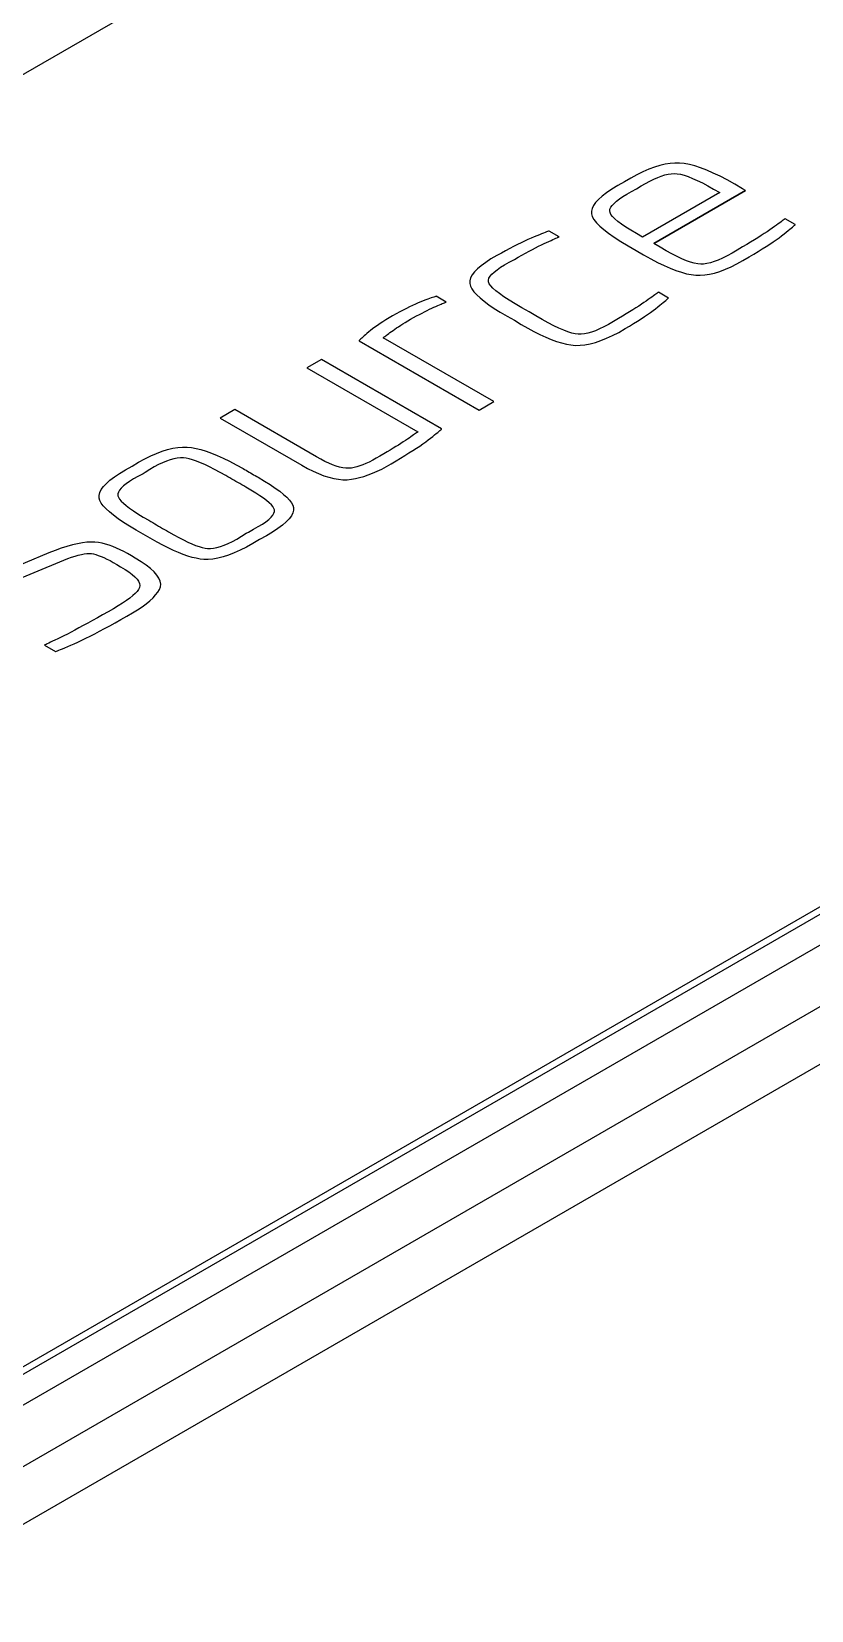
# Model space of a CAD drawing. Header units: inches. Extents: x 1.2 to 43.4, y 1.7 to 28.6.
# Drawn here: x 9.124 to 10.307, y 9.034 to 11.428 of the extents above; entities that cross this region are included whole.
import ezdxf

# ---------------------------------------------------------------- set-up
doc = ezdxf.new("R2010")
doc.units = ezdxf.units.IN
doc.header["$MEASUREMENT"] = 0
doc.layers.add('ARTWORK', color=2, linetype='Continuous')

msp = doc.modelspace()

# ---------------------------------------------------------------- linework, layer by layer
for p, q in [((19.1446, 15.1836), (8.8244, 9.2259)), ((8.8048, 9.2264), (19.1198, 15.1812)), ((8.86, 9.2003), (19.1801, 15.158)), ((19.2157, 15.0848), (8.8956, 9.1271)), ((19.2051, 14.9913), (8.885, 9.0336)), ((8.9917, 11.2945), (9.3321, 11.491))]:
    msp.add_line(p, q)
at = {"layer": 'ARTWORK'}
for p, q in [((10.0424, 11.2112), (10.033, 11.2061)), ((10.0515, 11.2157), (10.0424, 11.2112)), ((10.0603, 11.2196), (10.0515, 11.2157)), ((10.0688, 11.2228), (10.0603, 11.2196)), ((10.077, 11.2253), (10.0688, 11.2228)), ((10.0738, 11.2072), (10.0793, 11.2093)), ((10.0849, 11.2272), (10.077, 11.2253)), ((10.0793, 11.2093), (10.0846, 11.2109)), ((10.0846, 11.2109), (10.0896, 11.2121)), ((10.0926, 11.2284), (10.0849, 11.2272)), ((10.0896, 11.2121), (10.0943, 11.2128)), ((10.0999, 11.229), (10.0926, 11.2284)), ((10.0943, 11.2128), (10.0988, 11.213)), ((10.0988, 11.213), (10.1033, 11.2127)), ((10.1069, 11.2289), (10.0999, 11.229)), ((10.1033, 11.2127), (10.1084, 11.2119)), ((10.1141, 11.2282), (10.1069, 11.2289)), ((10.1084, 11.2119), (10.114, 11.2104)), ((10.114, 11.2104), (10.1201, 11.2084)), ((10.1218, 11.2267), (10.1141, 11.2282)), ((10.1201, 11.2084), (10.1267, 11.2058)), ((10.13, 11.2246), (10.1218, 11.2267)), ((10.1388, 11.2217), (10.13, 11.2246)), ((10.1481, 11.2182), (10.1388, 11.2217)), ((10.1579, 11.2139), (10.1481, 11.2182)), ((10.1683, 11.2089), (10.1579, 11.2139)), ((10.1792, 11.2033), (10.1683, 11.2089)), ((10.0042, 11.1892), (9.9964, 11.1839)), ((10.0132, 11.1947), (10.0042, 11.1892)), ((10.0233, 11.2003), (10.0132, 11.1947)), ((10.033, 11.2061), (10.0233, 11.2003)), ((10.027, 11.1818), (10.0339, 11.1857)), ((10.0339, 11.1857), (10.0415, 11.1898)), ((10.0415, 11.1898), (10.0485, 11.1942)), ((10.0485, 11.1942), (10.0553, 11.1981)), ((10.1679, 11.1841), (10.051, 11.1167)), ((10.0553, 11.1981), (10.0617, 11.2016)), ((10.0617, 11.2016), (10.0679, 11.2046)), ((10.2069, 11.1874), (10.0677, 11.107)), ((10.0677, 11.107), (10.2069, 11.1874)), ((10.0679, 11.2046), (10.0738, 11.2072)), ((10.1267, 11.2058), (10.1339, 11.2026)), ((10.1339, 11.2026), (10.1416, 11.1989)), ((10.1416, 11.1989), (10.1498, 11.1945)), ((10.1498, 11.1945), (10.1586, 11.1896)), ((10.1586, 11.1896), (10.1679, 11.1841)), ((10.1906, 11.1969), (10.1792, 11.2033)), ((10.2026, 11.1898), (10.1906, 11.1969)), ((10.2069, 11.1874), (10.2026, 11.1898)), ((9.9742, 11.1601), (9.9732, 11.1558)), ((9.9764, 11.1645), (9.9742, 11.1601)), ((9.9796, 11.1691), (9.9764, 11.1645)), ((9.9841, 11.1739), (9.9796, 11.1691)), ((9.9896, 11.1788), (9.9841, 11.1739)), ((9.9964, 11.1839), (9.9896, 11.1788)), ((10.0014, 11.1591), (10.0027, 11.1619)), ((10.0027, 11.1619), (10.0047, 11.1648)), ((10.0047, 11.1648), (10.0076, 11.1678)), ((10.0076, 11.1678), (10.0112, 11.1711)), ((10.0112, 11.1711), (10.0157, 11.1745)), ((10.0157, 11.1745), (10.0209, 11.1781)), ((10.0209, 11.1781), (10.027, 11.1818)), ((9.9732, 11.1558), (9.9733, 11.1518)), ((9.9733, 11.1518), (9.9746, 11.1477)), ((9.9746, 11.1477), (9.9771, 11.1432)), ((9.9771, 11.1432), (9.9809, 11.1385)), ((9.9809, 11.1385), (9.9858, 11.1334)), ((10.001, 11.1566), (10.0014, 11.1591)), ((10.0015, 11.1539), (10.001, 11.1566)), ((10.0029, 11.151), (10.0015, 11.1539)), ((10.0054, 11.1478), (10.0029, 11.151)), ((10.0089, 11.1442), (10.0054, 11.1478)), ((10.0134, 11.1404), (10.0089, 11.1442)), ((10.0189, 11.1363), (10.0134, 11.1404)), ((10.0254, 11.1318), (10.0189, 11.1363)), ((10.2566, 11.1367), (10.2538, 11.1347)), ((10.259, 11.1385), (10.2566, 11.1367)), ((10.2611, 11.14), (10.259, 11.1385)), ((10.2628, 11.1413), (10.2611, 11.14)), ((10.2643, 11.1424), (10.2628, 11.1413)), ((10.2654, 11.1433), (10.2643, 11.1424)), ((10.2662, 11.1439), (10.2654, 11.1433)), ((10.2667, 11.1444), (10.2662, 11.1439)), ((10.2669, 11.1445), (10.2667, 11.1444)), ((10.2823, 11.1357), (10.2669, 11.1445)), ((9.8769, 11.1129), (9.8719, 11.1106)), ((9.8817, 11.115), (9.8769, 11.1129)), ((9.8863, 11.1169), (9.8817, 11.115)), ((9.8905, 11.1186), (9.8863, 11.1169)), ((9.8943, 11.1202), (9.8905, 11.1186)), ((9.8977, 11.1216), (9.8943, 11.1202)), ((9.9007, 11.1227), (9.8977, 11.1216)), ((9.9032, 11.1237), (9.9007, 11.1227)), ((9.9053, 11.1245), (9.9032, 11.1237)), ((9.9069, 11.1252), (9.9053, 11.1245)), ((9.9082, 11.1256), (9.9069, 11.1252)), ((9.909, 11.1259), (9.9082, 11.1256)), ((9.9093, 11.1259), (9.909, 11.1259)), ((9.9246, 11.1171), (9.9093, 11.1259)), ((9.9121, 11.1116), (9.9149, 11.1129)), ((9.9149, 11.1129), (9.9174, 11.114)), ((9.9174, 11.114), (9.9195, 11.115)), ((9.9195, 11.115), (9.9212, 11.1158)), ((9.9212, 11.1158), (9.9226, 11.1164)), ((9.9226, 11.1164), (9.9236, 11.1168)), ((9.9236, 11.1168), (9.9243, 11.117)), ((9.9243, 11.117), (9.9246, 11.1171)), ((9.9858, 11.1334), (9.992, 11.128)), ((9.992, 11.128), (9.9994, 11.1224)), ((9.9994, 11.1224), (10.008, 11.1164)), ((10.008, 11.1164), (10.0178, 11.1101)), ((10.033, 11.1271), (10.0254, 11.1318)), ((10.0415, 11.122), (10.033, 11.1271)), ((10.051, 11.1167), (10.0415, 11.122)), ((10.2204, 11.1126), (10.2148, 11.1092)), ((10.2257, 11.1158), (10.2204, 11.1126)), ((10.2307, 11.119), (10.2257, 11.1158)), ((10.2353, 11.122), (10.2307, 11.119)), ((10.2397, 11.1248), (10.2353, 11.122)), ((10.2437, 11.1275), (10.2397, 11.1248)), ((10.2474, 11.13), (10.2437, 11.1275)), ((10.2508, 11.1325), (10.2474, 11.13)), ((10.2488, 11.1094), (10.2535, 11.1127)), ((10.2538, 11.1347), (10.2508, 11.1325)), ((10.2535, 11.1127), (10.2579, 11.1158)), ((10.2579, 11.1158), (10.2618, 11.1187)), ((10.2618, 11.1187), (10.2654, 11.1215)), ((10.2654, 11.1215), (10.2686, 11.1241)), ((10.2686, 11.1241), (10.2715, 11.1265)), ((10.2715, 11.1265), (10.2741, 11.1285)), ((10.2741, 11.1285), (10.2763, 11.1303)), ((10.2763, 11.1303), (10.2781, 11.1319)), ((10.2781, 11.1319), (10.2796, 11.1332)), ((10.2796, 11.1332), (10.2808, 11.1342)), ((10.2808, 11.1342), (10.2816, 11.1349)), ((10.2816, 11.1349), (10.2821, 11.1354)), ((10.2821, 11.1354), (10.2823, 11.1357)), ((9.83, 11.0887), (9.8209, 11.0835)), ((9.8367, 11.0925), (9.83, 11.0887)), ((9.8431, 11.096), (9.8367, 11.0925)), ((9.8494, 11.0993), (9.8431, 11.096)), ((9.8553, 11.1024), (9.8494, 11.0993)), ((9.8611, 11.1053), (9.8553, 11.1024)), ((9.8666, 11.1081), (9.8611, 11.1053)), ((9.8624, 11.0862), (9.868, 11.0894)), ((9.8719, 11.1106), (9.8666, 11.1081)), ((9.868, 11.0894), (9.8735, 11.0924)), ((9.8735, 11.0924), (9.8787, 11.0952)), ((9.8787, 11.0952), (9.8837, 11.0979)), ((9.8837, 11.0979), (9.8885, 11.1004)), ((9.8885, 11.1004), (9.8931, 11.1027)), ((9.8931, 11.1027), (9.8974, 11.1048)), ((9.8974, 11.1048), (9.9015, 11.1068)), ((9.9015, 11.1068), (9.9053, 11.1086)), ((9.9053, 11.1086), (9.9089, 11.1102)), ((9.9089, 11.1102), (9.9121, 11.1116)), ((10.0178, 11.1101), (10.0289, 11.1035)), ((10.0289, 11.1035), (10.0411, 11.0966)), ((10.0411, 11.0966), (10.0525, 11.0898)), ((10.0525, 11.0898), (10.0633, 11.0838)), ((10.0774, 11.1012), (10.0677, 11.107)), ((10.0865, 11.0959), (10.0774, 11.1012)), ((10.0951, 11.0912), (10.0865, 11.0959)), ((10.1031, 11.0872), (10.0951, 11.0912)), ((10.1792, 11.0883), (10.1722, 11.0848)), ((10.1866, 11.0923), (10.1792, 11.0883)), ((10.1944, 11.0968), (10.1866, 11.0923)), ((10.2026, 11.1019), (10.1944, 11.0968)), ((10.2089, 11.1056), (10.2026, 11.1019)), ((10.2148, 11.1092), (10.2089, 11.1056)), ((10.2127, 11.0867), (10.2197, 11.0909)), ((10.2197, 11.0909), (10.2262, 11.0949)), ((10.2262, 11.0949), (10.2324, 11.0987)), ((10.2324, 11.0987), (10.2383, 11.1024)), ((10.2383, 11.1024), (10.2437, 11.106)), ((10.2437, 11.106), (10.2488, 11.1094)), ((9.8004, 11.0685), (9.7958, 11.0638)), ((9.8061, 11.0733), (9.8004, 11.0685)), ((9.8129, 11.0783), (9.8061, 11.0733)), ((9.8209, 11.0835), (9.8129, 11.0783)), ((9.8257, 11.0637), (9.8301, 11.0672)), ((9.8301, 11.0672), (9.8353, 11.0709)), ((9.8353, 11.0709), (9.8415, 11.0747)), ((9.8415, 11.0747), (9.8485, 11.0787)), ((9.8485, 11.0787), (9.8564, 11.0829)), ((9.8564, 11.0829), (9.8624, 11.0862)), ((10.0633, 11.0838), (10.0736, 11.0783)), ((10.0736, 11.0783), (10.0834, 11.0736)), ((10.0834, 11.0736), (10.0927, 11.0695)), ((10.0927, 11.0695), (10.1015, 11.066)), ((10.1015, 11.066), (10.1098, 11.0633)), ((10.1105, 11.0837), (10.1031, 11.0872)), ((10.1173, 11.0809), (10.1105, 11.0837)), ((10.1236, 11.0787), (10.1173, 11.0809)), ((10.1293, 11.077), (10.1236, 11.0787)), ((10.1345, 11.076), (10.1293, 11.077)), ((10.139, 11.0756), (10.1345, 11.076)), ((10.1435, 11.0758), (10.139, 11.0756)), ((10.1485, 11.0765), (10.1435, 11.0758)), ((10.1538, 11.0777), (10.1485, 11.0765)), ((10.1595, 11.0795), (10.1538, 11.0777)), ((10.1657, 11.0819), (10.1595, 11.0795)), ((10.1602, 11.0622), (10.1681, 11.0647)), ((10.1722, 11.0848), (10.1657, 11.0819)), ((10.1681, 11.0647), (10.1764, 11.0678)), ((10.1764, 11.0678), (10.185, 11.0716)), ((10.185, 11.0716), (10.1939, 11.076)), ((10.1939, 11.076), (10.2031, 11.081)), ((10.2031, 11.081), (10.2127, 11.0867)), ((9.79, 11.0547), (9.7888, 11.0504)), ((9.7888, 11.0504), (9.7888, 11.0462)), ((9.7888, 11.0462), (9.7899, 11.0422)), ((9.7899, 11.0422), (9.792, 11.0381)), ((9.7923, 11.0592), (9.79, 11.0547)), ((9.7958, 11.0638), (9.7923, 11.0592)), ((9.8171, 11.0514), (9.8179, 11.0542)), ((9.8172, 11.0487), (9.8171, 11.0514)), ((9.8183, 11.0459), (9.8172, 11.0487)), ((9.8179, 11.0542), (9.8196, 11.0572)), ((9.8205, 11.0427), (9.8183, 11.0459)), ((9.8196, 11.0572), (9.8222, 11.0604)), ((9.8238, 11.0392), (9.8205, 11.0427)), ((9.8222, 11.0604), (9.8257, 11.0637)), ((10.1098, 11.0633), (10.1175, 11.0612)), ((10.1175, 11.0612), (10.1248, 11.0597)), ((10.1248, 11.0597), (10.1316, 11.0589)), ((10.1316, 11.0589), (10.1382, 11.0588)), ((10.1382, 11.0588), (10.1452, 11.0593)), ((10.1452, 11.0593), (10.1525, 11.0604)), ((10.1525, 11.0604), (10.1602, 11.0622)), ((9.7105, 11.0168), (9.7063, 11.015)), ((9.7145, 11.0185), (9.7105, 11.0168)), ((9.7183, 11.02), (9.7145, 11.0185)), ((9.7219, 11.0213), (9.7183, 11.02)), ((9.7251, 11.0225), (9.7219, 11.0213)), ((9.7279, 11.0235), (9.7251, 11.0225)), ((9.7304, 11.0244), (9.7279, 11.0235)), ((9.7325, 11.0252), (9.7304, 11.0244)), ((9.7343, 11.0258), (9.7325, 11.0252)), ((9.7357, 11.0263), (9.7343, 11.0258)), ((9.7367, 11.0266), (9.7357, 11.0263)), ((9.7374, 11.0268), (9.7367, 11.0266)), ((9.7377, 11.0269), (9.7374, 11.0268)), ((9.753, 11.0181), (9.7377, 11.0269)), ((9.7471, 11.0158), (9.7488, 11.0165)), ((9.7488, 11.0165), (9.7503, 11.017)), ((9.7503, 11.017), (9.7514, 11.0175)), ((9.7514, 11.0175), (9.7522, 11.0178)), ((9.7522, 11.0178), (9.7527, 11.018)), ((9.7527, 11.018), (9.753, 11.0181)), ((9.792, 11.0381), (9.7952, 11.0337)), ((9.7952, 11.0337), (9.7993, 11.0292)), ((9.7993, 11.0292), (9.8045, 11.0243)), ((9.8045, 11.0243), (9.8106, 11.0193)), ((9.8106, 11.0193), (9.8178, 11.014)), ((9.8283, 11.0352), (9.8238, 11.0392)), ((9.8339, 11.0309), (9.8283, 11.0352)), ((9.8406, 11.0261), (9.8339, 11.0309)), ((9.8484, 11.021), (9.8406, 11.0261)), ((9.8574, 11.0155), (9.8484, 11.021)), ((10.0528, 11.0173), (10.0491, 11.0148)), ((10.0563, 11.0196), (10.0528, 11.0173)), ((10.0595, 11.0219), (10.0563, 11.0196)), ((10.0624, 11.0239), (10.0595, 11.0219)), ((10.065, 11.0258), (10.0624, 11.0239)), ((10.0673, 11.0274), (10.065, 11.0258)), ((10.0693, 11.0289), (10.0673, 11.0274)), ((10.0709, 11.0301), (10.0693, 11.0289)), ((10.0723, 11.0311), (10.0709, 11.0301)), ((10.0734, 11.0319), (10.0723, 11.0311)), ((10.0741, 11.0325), (10.0734, 11.0319)), ((10.0746, 11.0328), (10.0741, 11.0325)), ((10.0748, 11.033), (10.0746, 11.0328)), ((10.09, 11.0242), (10.0748, 11.033)), ((10.0798, 11.0155), (10.0822, 11.0174)), ((10.0822, 11.0174), (10.0843, 11.0192)), ((10.0843, 11.0192), (10.0861, 11.0206)), ((10.0861, 11.0206), (10.0875, 11.0219)), ((10.0875, 11.0219), (10.0886, 11.0228)), ((10.0886, 11.0228), (10.0894, 11.0235)), ((10.0894, 11.0235), (10.0898, 11.024)), ((10.0898, 11.024), (10.09, 11.0242)), ((9.6666, 10.9943), (9.6617, 10.9912)), ((9.6718, 10.9974), (9.6666, 10.9943)), ((9.6773, 11.0004), (9.6718, 10.9974)), ((9.6826, 11.0033), (9.6773, 11.0004)), ((9.6877, 11.0059), (9.6826, 11.0033)), ((9.6926, 11.0085), (9.6877, 11.0059)), ((9.6973, 11.0108), (9.6926, 11.0085)), ((9.7019, 11.013), (9.6973, 11.0108)), ((9.699, 10.992), (9.7036, 10.9946)), ((9.7063, 11.015), (9.7019, 11.013)), ((9.7036, 10.9946), (9.708, 10.997)), ((9.708, 10.997), (9.7123, 10.9993)), ((9.7123, 10.9993), (9.7164, 11.0015)), ((9.7164, 11.0015), (9.7203, 11.0035)), ((9.7203, 11.0035), (9.7241, 11.0054)), ((9.7241, 11.0054), (9.7277, 11.0072)), ((9.7277, 11.0072), (9.7311, 11.0088)), ((9.7311, 11.0088), (9.7344, 11.0103)), ((9.7344, 11.0103), (9.7374, 11.0116)), ((9.7374, 11.0116), (9.7403, 11.0129)), ((9.7403, 11.0129), (9.7429, 11.014)), ((9.7429, 11.014), (9.7452, 11.0149)), ((9.7452, 11.0149), (9.7471, 11.0158)), ((9.8178, 11.014), (9.8259, 11.0085)), ((9.8259, 11.0085), (9.8351, 11.0027)), ((9.8351, 11.0027), (9.8453, 10.9967)), ((9.8453, 10.9967), (9.8564, 10.9905)), ((9.8675, 11.0096), (9.8574, 11.0155)), ((9.8788, 11.0033), (9.8675, 11.0096)), ((9.8891, 10.9971), (9.8788, 11.0033)), ((9.8988, 10.9915), (9.8891, 10.9971)), ((10.0144, 10.9934), (10.0067, 10.9886)), ((10.0202, 10.9969), (10.0144, 10.9934)), ((10.0258, 11.0002), (10.0202, 10.9969)), ((10.031, 11.0034), (10.0258, 11.0002)), ((10.036, 11.0064), (10.031, 11.0034)), ((10.0406, 11.0093), (10.036, 11.0064)), ((10.045, 11.0121), (10.0406, 11.0093)), ((10.043, 10.9891), (10.0485, 10.9927)), ((10.0491, 11.0148), (10.045, 11.0121)), ((10.0485, 10.9927), (10.0536, 10.996)), ((10.0536, 10.996), (10.0584, 10.9992)), ((10.0584, 10.9992), (10.0629, 11.0023)), ((10.0629, 11.0023), (10.067, 11.0053)), ((10.067, 11.0053), (10.0707, 11.0081)), ((10.0707, 11.0081), (10.0741, 11.0108)), ((10.0741, 11.0108), (10.0771, 11.0132)), ((10.0771, 11.0132), (10.0798, 11.0155)), ((9.6305, 10.9686), (9.6285, 10.9667)), ((9.6329, 10.9706), (9.6305, 10.9686)), ((9.6355, 10.9728), (9.6329, 10.9706)), ((9.6384, 10.9752), (9.6355, 10.9728)), ((9.6415, 10.9776), (9.6384, 10.9752)), ((9.645, 10.9801), (9.6415, 10.9776)), ((9.6487, 10.9827), (9.645, 10.9801)), ((9.6528, 10.9855), (9.6487, 10.9827)), ((9.6571, 10.9883), (9.6528, 10.9855)), ((9.6617, 10.9912), (9.6571, 10.9883)), ((9.6626, 10.9679), (9.6641, 10.9691)), ((9.6641, 10.9691), (9.6659, 10.9704)), ((9.6659, 10.9704), (9.6678, 10.9719)), ((9.6678, 10.9719), (9.67, 10.9735)), ((9.67, 10.9735), (9.6724, 10.9752)), ((9.6724, 10.9752), (9.6749, 10.977)), ((9.6749, 10.977), (9.6777, 10.9788)), ((9.6777, 10.9788), (9.6807, 10.9808)), ((9.6807, 10.9808), (9.684, 10.9829)), ((9.684, 10.9829), (9.6874, 10.985)), ((9.6874, 10.985), (9.691, 10.9873)), ((9.691, 10.9873), (9.6949, 10.9896)), ((9.6949, 10.9896), (9.699, 10.992)), ((9.8564, 10.9905), (9.8667, 10.9842)), ((9.8667, 10.9842), (9.8766, 10.9786)), ((9.8766, 10.9786), (9.8862, 10.9734)), ((9.8862, 10.9734), (9.8953, 10.9689)), ((9.8953, 10.9689), (9.9041, 10.9649)), ((9.9078, 10.9865), (9.8988, 10.9915)), ((9.9162, 10.9822), (9.9078, 10.9865)), ((9.924, 10.9785), (9.9162, 10.9822)), ((9.9312, 10.9754), (9.924, 10.9785)), ((9.9377, 10.9729), (9.9312, 10.9754)), ((9.9436, 10.9711), (9.9377, 10.9729)), ((9.9488, 10.9699), (9.9436, 10.9711)), ((9.9534, 10.9693), (9.9488, 10.9699)), ((9.9579, 10.9693), (9.9534, 10.9693)), ((9.9627, 10.9698), (9.9579, 10.9693)), ((9.9679, 10.9709), (9.9627, 10.9698)), ((9.9735, 10.9725), (9.9679, 10.9709)), ((9.9794, 10.9746), (9.9735, 10.9725)), ((9.9857, 10.9773), (9.9794, 10.9746)), ((9.9923, 10.9805), (9.9857, 10.9773)), ((9.9993, 10.9843), (9.9923, 10.9805)), ((10.0067, 10.9886), (9.9993, 10.9843)), ((10.0054, 10.9674), (10.0147, 10.9722)), ((10.0147, 10.9722), (10.0244, 10.9778)), ((10.0244, 10.9778), (10.0309, 10.9817)), ((10.0309, 10.9817), (10.0371, 10.9855)), ((10.0371, 10.9855), (10.043, 10.9891)), ((9.6209, 10.9595), (9.6208, 10.9593)), ((9.6208, 10.9593), (9.8028, 10.8542)), ((9.6212, 10.9599), (9.6209, 10.9595)), ((9.6218, 10.9605), (9.6212, 10.9599)), ((9.6226, 10.9614), (9.6218, 10.9605)), ((9.6237, 10.9624), (9.6226, 10.9614)), ((9.6251, 10.9636), (9.6237, 10.9624)), ((9.6266, 10.9651), (9.6251, 10.9636)), ((9.6285, 10.9667), (9.6266, 10.9651)), ((9.6576, 10.9638), (9.6577, 10.964)), ((9.8252, 10.8671), (9.6576, 10.9638)), ((9.6577, 10.964), (9.658, 10.9642)), ((9.658, 10.9642), (9.6585, 10.9647)), ((9.6585, 10.9647), (9.6592, 10.9653)), ((9.6592, 10.9653), (9.6602, 10.966)), ((9.6602, 10.966), (9.6613, 10.9669)), ((9.6613, 10.9669), (9.6626, 10.9679)), ((9.9041, 10.9649), (9.9124, 10.9614)), ((9.9124, 10.9614), (9.9204, 10.9585)), ((9.9204, 10.9585), (9.928, 10.9562)), ((9.928, 10.9562), (9.9353, 10.9544)), ((9.9353, 10.9544), (9.9421, 10.9531)), ((9.9421, 10.9531), (9.9489, 10.9525)), ((9.9489, 10.9525), (9.956, 10.9526)), ((9.956, 10.9526), (9.9635, 10.9533)), ((9.9635, 10.9533), (9.9712, 10.9548)), ((9.9712, 10.9548), (9.9793, 10.9569)), ((9.9793, 10.9569), (9.9877, 10.9597)), ((9.9877, 10.9597), (9.9964, 10.9632)), ((9.9964, 10.9632), (10.0054, 10.9674)), ((9.5639, 10.9309), (9.5419, 10.9182)), ((9.7461, 10.8257), (9.5639, 10.9309)), ((9.5419, 10.9182), (9.71, 10.8212)), ((9.4324, 10.855), (9.4101, 10.8421)), ((9.5563, 10.7835), (9.4324, 10.855)), ((9.8028, 10.8542), (9.8252, 10.8671)), ((9.4101, 10.8421), (9.534, 10.7706)), ((9.7447, 10.8243), (9.7455, 10.825)), ((9.7455, 10.825), (9.746, 10.8255)), ((9.746, 10.8255), (9.7461, 10.8257)), ((9.6807, 10.8013), (9.6767, 10.7989)), ((9.6844, 10.8037), (9.6807, 10.8013)), ((9.6879, 10.8059), (9.6844, 10.8037)), ((9.6911, 10.808), (9.6879, 10.8059)), ((9.6941, 10.81), (9.6911, 10.808)), ((9.6969, 10.8118), (9.6941, 10.81)), ((9.6993, 10.8136), (9.6969, 10.8118)), ((9.7016, 10.8151), (9.6993, 10.8136)), ((9.7035, 10.8165), (9.7016, 10.8151)), ((9.7052, 10.8177), (9.7035, 10.8165)), ((9.7067, 10.8187), (9.7052, 10.8177)), ((9.7079, 10.8196), (9.7067, 10.8187)), ((9.7088, 10.8202), (9.7079, 10.8196)), ((9.7095, 10.8207), (9.7088, 10.8202)), ((9.7099, 10.821), (9.7095, 10.8207)), ((9.71, 10.8212), (9.7099, 10.821)), ((9.7129, 10.7997), (9.7176, 10.803)), ((9.7176, 10.803), (9.7219, 10.806)), ((9.7219, 10.806), (9.7258, 10.809)), ((9.7258, 10.809), (9.7294, 10.8117)), ((9.7294, 10.8117), (9.7326, 10.8143)), ((9.7326, 10.8143), (9.7354, 10.8166)), ((9.7354, 10.8166), (9.738, 10.8187)), ((9.738, 10.8187), (9.7402, 10.8205)), ((9.7402, 10.8205), (9.742, 10.822)), ((9.742, 10.822), (9.7435, 10.8233)), ((9.7435, 10.8233), (9.7447, 10.8243)), ((9.2865, 10.7751), (9.2959, 10.7803)), ((9.2959, 10.7803), (9.305, 10.7848)), ((9.305, 10.7848), (9.3138, 10.7886)), ((9.3138, 10.7886), (9.3223, 10.7918)), ((9.3223, 10.7918), (9.3305, 10.7944)), ((9.3289, 10.7769), (9.3229, 10.7745)), ((9.3345, 10.7789), (9.3289, 10.7769)), ((9.3305, 10.7944), (9.3384, 10.7963)), ((9.3399, 10.7803), (9.3345, 10.7789)), ((9.3384, 10.7963), (9.346, 10.7975)), ((9.345, 10.7813), (9.3399, 10.7803)), ((9.3499, 10.7818), (9.345, 10.7813)), ((9.346, 10.7975), (9.3533, 10.7981)), ((9.3545, 10.7818), (9.3499, 10.7818)), ((9.3533, 10.7981), (9.3603, 10.798)), ((9.3586, 10.7813), (9.3545, 10.7818)), ((9.3633, 10.7804), (9.3586, 10.7813)), ((9.3603, 10.798), (9.3668, 10.7974)), ((9.3684, 10.7789), (9.3633, 10.7804)), ((9.3668, 10.7974), (9.3737, 10.7962)), ((9.3741, 10.777), (9.3684, 10.7789)), ((9.3737, 10.7962), (9.381, 10.7944)), ((9.3803, 10.7745), (9.3741, 10.777)), ((9.381, 10.7944), (9.3888, 10.792)), ((9.3888, 10.792), (9.3971, 10.789)), ((9.3971, 10.789), (9.4058, 10.7855)), ((9.4058, 10.7855), (9.4149, 10.7814)), ((9.4149, 10.7814), (9.4244, 10.7767)), ((9.5628, 10.7798), (9.5563, 10.7835)), ((9.5691, 10.7765), (9.5628, 10.7798)), ((9.6416, 10.7781), (9.6363, 10.7755)), ((9.647, 10.7811), (9.6416, 10.7781)), ((9.6526, 10.7843), (9.647, 10.7811)), ((9.6585, 10.788), (9.6526, 10.7843)), ((9.6634, 10.7909), (9.6585, 10.788)), ((9.6681, 10.7936), (9.6634, 10.7909)), ((9.6725, 10.7963), (9.6681, 10.7936)), ((9.6696, 10.7727), (9.677, 10.7772)), ((9.6767, 10.7989), (9.6725, 10.7963)), ((9.677, 10.7772), (9.6839, 10.7814)), ((9.6839, 10.7814), (9.6905, 10.7853)), ((9.6905, 10.7853), (9.6966, 10.7892)), ((9.6966, 10.7892), (9.7024, 10.7928)), ((9.7024, 10.7928), (9.7078, 10.7964)), ((9.7078, 10.7964), (9.7129, 10.7997)), ((9.2431, 10.7478), (9.2499, 10.753)), ((9.2499, 10.753), (9.2577, 10.7582)), ((9.2577, 10.7582), (9.2667, 10.7637)), ((9.2667, 10.7637), (9.2768, 10.7694)), ((9.2768, 10.7694), (9.2865, 10.7751)), ((9.2856, 10.7537), (9.2788, 10.7499)), ((9.2932, 10.7577), (9.2856, 10.7537)), ((9.2966, 10.7597), (9.2932, 10.7577)), ((9.3036, 10.7641), (9.2966, 10.7597)), ((9.3103, 10.7681), (9.3036, 10.7641)), ((9.3168, 10.7715), (9.3103, 10.7681)), ((9.3229, 10.7745), (9.3168, 10.7715)), ((9.3869, 10.7716), (9.3803, 10.7745)), ((9.3941, 10.7682), (9.3869, 10.7716)), ((9.4018, 10.7642), (9.3941, 10.7682)), ((9.41, 10.7598), (9.4018, 10.7642)), ((9.4186, 10.7549), (9.41, 10.7598)), ((9.4217, 10.7532), (9.4186, 10.7549)), ((9.4247, 10.7514), (9.4217, 10.7532)), ((9.4244, 10.7767), (9.4345, 10.7714)), ((9.4345, 10.7714), (9.4449, 10.7655)), ((9.4449, 10.7655), (9.4472, 10.7642)), ((9.4472, 10.7642), (9.4495, 10.7629)), ((9.4495, 10.7629), (9.4518, 10.7615)), ((9.4518, 10.7615), (9.4541, 10.7602)), ((9.4541, 10.7602), (9.4564, 10.7589)), ((9.4564, 10.7589), (9.4587, 10.7576)), ((9.4587, 10.7576), (9.461, 10.7563)), ((9.461, 10.7563), (9.4633, 10.755)), ((9.4633, 10.755), (9.4656, 10.7536)), ((9.4656, 10.7536), (9.4678, 10.7523)), ((9.534, 10.7706), (9.5427, 10.7658)), ((9.5427, 10.7658), (9.5512, 10.7615)), ((9.5512, 10.7615), (9.5595, 10.7579)), ((9.5595, 10.7579), (9.5674, 10.7548)), ((9.5674, 10.7548), (9.5751, 10.7524)), ((9.5751, 10.7736), (9.5691, 10.7765)), ((9.5808, 10.7712), (9.5751, 10.7736)), ((9.5862, 10.7693), (9.5808, 10.7712)), ((9.5914, 10.7678), (9.5862, 10.7693)), ((9.5963, 10.7668), (9.5914, 10.7678)), ((9.6009, 10.7662), (9.5963, 10.7668)), ((9.6052, 10.766), (9.6009, 10.7662)), ((9.6093, 10.7664), (9.6052, 10.766)), ((9.6133, 10.7671), (9.6093, 10.7664)), ((9.6175, 10.7681), (9.6133, 10.7671)), ((9.6219, 10.7695), (9.6175, 10.7681)), ((9.6217, 10.7519), (9.6281, 10.7537)), ((9.6265, 10.7711), (9.6219, 10.7695)), ((9.6313, 10.7731), (9.6265, 10.7711)), ((9.6281, 10.7537), (9.6347, 10.7559)), ((9.6363, 10.7755), (9.6313, 10.7731)), ((9.6347, 10.7559), (9.6414, 10.7585)), ((9.6414, 10.7585), (9.6483, 10.7615)), ((9.6483, 10.7615), (9.6553, 10.7649)), ((9.6553, 10.7649), (9.6624, 10.7686)), ((9.6624, 10.7686), (9.6696, 10.7727)), ((9.2266, 10.7249), (9.2276, 10.7292)), ((9.2276, 10.7292), (9.2298, 10.7336)), ((9.2298, 10.7336), (9.2331, 10.7382)), ((9.2331, 10.7382), (9.2376, 10.7429)), ((9.2376, 10.7429), (9.2431, 10.7478)), ((9.2559, 10.7299), (9.255, 10.7271)), ((9.2576, 10.7328), (9.2559, 10.7299)), ((9.2601, 10.7359), (9.2576, 10.7328)), ((9.2635, 10.7392), (9.2601, 10.7359)), ((9.2678, 10.7426), (9.2635, 10.7392)), ((9.2729, 10.7462), (9.2678, 10.7426)), ((9.2788, 10.7499), (9.2729, 10.7462)), ((9.4278, 10.7497), (9.4247, 10.7514)), ((9.4308, 10.7479), (9.4278, 10.7497)), ((9.4338, 10.7462), (9.4308, 10.7479)), ((9.4369, 10.7444), (9.4338, 10.7462)), ((9.4399, 10.7427), (9.4369, 10.7444)), ((9.4429, 10.7409), (9.4399, 10.7427)), ((9.446, 10.7392), (9.4429, 10.7409)), ((9.449, 10.7374), (9.446, 10.7392)), ((9.4569, 10.7328), (9.449, 10.7374)), ((9.4641, 10.7284), (9.4569, 10.7328)), ((9.4678, 10.7523), (9.4774, 10.7467)), ((9.4774, 10.7467), (9.4861, 10.7413)), ((9.4861, 10.7413), (9.4938, 10.7361)), ((9.4938, 10.7361), (9.5006, 10.7311)), ((9.5006, 10.7311), (9.5064, 10.7264)), ((9.5751, 10.7524), (9.5824, 10.7506)), ((9.5824, 10.7506), (9.5895, 10.7494)), ((9.5895, 10.7494), (9.5964, 10.7487)), ((9.5964, 10.7487), (9.6029, 10.7487)), ((9.6029, 10.7487), (9.6092, 10.7493)), ((9.6092, 10.7493), (9.6154, 10.7504)), ((9.6154, 10.7504), (9.6217, 10.7519)), ((9.2267, 10.7209), (9.2266, 10.7249)), ((9.2278, 10.7172), (9.2267, 10.7209)), ((9.2299, 10.7132), (9.2278, 10.7172)), ((9.233, 10.709), (9.2299, 10.7132)), ((9.2371, 10.7045), (9.233, 10.709)), ((9.255, 10.7271), (9.255, 10.7244)), ((9.255, 10.7244), (9.2558, 10.722)), ((9.2558, 10.722), (9.2575, 10.7193)), ((9.2575, 10.7193), (9.26, 10.7163)), ((9.26, 10.7163), (9.2634, 10.713)), ((9.2634, 10.713), (9.2677, 10.7094)), ((9.2677, 10.7094), (9.2728, 10.7055)), ((9.2728, 10.7055), (9.2788, 10.7013)), ((9.4704, 10.7243), (9.4641, 10.7284)), ((9.476, 10.7205), (9.4704, 10.7243)), ((9.4807, 10.7169), (9.476, 10.7205)), ((9.4847, 10.7136), (9.4807, 10.7169)), ((9.4879, 10.7105), (9.4847, 10.7136)), ((9.4902, 10.7078), (9.4879, 10.7105)), ((9.4918, 10.7052), (9.4902, 10.7078)), ((9.4926, 10.703), (9.4918, 10.7052)), ((9.5064, 10.7264), (9.5113, 10.722)), ((9.5113, 10.722), (9.5152, 10.7177)), ((9.5152, 10.7177), (9.5183, 10.7137)), ((9.5183, 10.7137), (9.5203, 10.71)), ((9.5203, 10.71), (9.5215, 10.7064)), ((9.5215, 10.7064), (9.5216, 10.7025)), ((9.2423, 10.6998), (9.2371, 10.7045)), ((9.2484, 10.6948), (9.2423, 10.6998)), ((9.2555, 10.6895), (9.2484, 10.6948)), ((9.2636, 10.684), (9.2555, 10.6895)), ((9.2727, 10.6783), (9.2636, 10.684)), ((9.2788, 10.7013), (9.2856, 10.6969)), ((9.2856, 10.6969), (9.2933, 10.6921)), ((9.2933, 10.6921), (9.3019, 10.6871)), ((9.3019, 10.6871), (9.3049, 10.6853)), ((9.3049, 10.6853), (9.3079, 10.6836)), ((9.3079, 10.6836), (9.3109, 10.6818)), ((9.3109, 10.6818), (9.3139, 10.6801)), ((9.468, 10.6776), (9.4742, 10.6814)), ((9.4742, 10.6814), (9.4795, 10.685)), ((9.4795, 10.685), (9.4839, 10.6885)), ((9.4839, 10.6885), (9.4874, 10.6918)), ((9.4874, 10.6918), (9.49, 10.6949)), ((9.49, 10.6949), (9.4918, 10.6978)), ((9.4918, 10.6978), (9.4926, 10.7005)), ((9.4926, 10.7005), (9.4926, 10.703)), ((9.5105, 10.6848), (9.5048, 10.6798)), ((9.515, 10.6895), (9.5105, 10.6848)), ((9.5184, 10.6941), (9.515, 10.6895)), ((9.5206, 10.6984), (9.5184, 10.6941)), ((9.5216, 10.7025), (9.5206, 10.6984)), ((9.2828, 10.6723), (9.2727, 10.6783)), ((9.3146, 10.6539), (9.2828, 10.6723)), ((9.3139, 10.6801), (9.3169, 10.6784)), ((9.3169, 10.6784), (9.3199, 10.6766)), ((9.3199, 10.6766), (9.3228, 10.6749)), ((9.3228, 10.6749), (9.3258, 10.6731)), ((9.3258, 10.6731), (9.3288, 10.6714)), ((9.3288, 10.6714), (9.3318, 10.6697)), ((9.3318, 10.6697), (9.3399, 10.6651)), ((9.3399, 10.6651), (9.3474, 10.661)), ((9.3474, 10.661), (9.3545, 10.6573)), ((9.3545, 10.6573), (9.3612, 10.6541)), ((9.4287, 10.6551), (9.4354, 10.6587)), ((9.4354, 10.6587), (9.4424, 10.6628)), ((9.4424, 10.6628), (9.4497, 10.6674)), ((9.4497, 10.6674), (9.453, 10.6693)), ((9.453, 10.6693), (9.461, 10.6735)), ((9.4701, 10.6578), (9.4599, 10.6517)), ((9.461, 10.6735), (9.468, 10.6776)), ((9.4805, 10.6636), (9.4701, 10.6578)), ((9.4898, 10.6692), (9.4805, 10.6636)), ((9.4979, 10.6746), (9.4898, 10.6692)), ((9.5048, 10.6798), (9.4979, 10.6746)), ((9.1504, 10.6376), (9.0784, 10.6076)), ((9.16, 10.6414), (9.1504, 10.6376)), ((9.1691, 10.6447), (9.16, 10.6414)), ((9.1778, 10.6475), (9.1691, 10.6447)), ((9.1861, 10.6498), (9.1778, 10.6475)), ((9.1938, 10.6516), (9.1861, 10.6498)), ((9.1901, 10.6329), (9.1951, 10.6343)), ((9.2012, 10.6529), (9.1938, 10.6516)), ((9.1951, 10.6343), (9.1997, 10.6354)), ((9.1997, 10.6354), (9.204, 10.6362)), ((9.208, 10.6537), (9.2012, 10.6529)), ((9.204, 10.6362), (9.208, 10.6366)), ((9.2144, 10.6541), (9.208, 10.6537)), ((9.208, 10.6366), (9.2116, 10.6367)), ((9.2116, 10.6367), (9.2149, 10.6365)), ((9.2203, 10.6539), (9.2144, 10.6541)), ((9.2149, 10.6365), (9.2181, 10.636)), ((9.2181, 10.636), (9.2217, 10.6351)), ((9.2258, 10.6532), (9.2203, 10.6539)), ((9.2217, 10.6351), (9.2254, 10.6339)), ((9.2254, 10.6339), (9.2295, 10.6324)), ((9.2311, 10.6522), (9.2258, 10.6532)), ((9.2364, 10.6508), (9.2311, 10.6522)), ((9.2418, 10.6492), (9.2364, 10.6508)), ((9.2473, 10.6472), (9.2418, 10.6492)), ((9.2528, 10.645), (9.2473, 10.6472)), ((9.2584, 10.6425), (9.2528, 10.645)), ((9.2641, 10.6397), (9.2584, 10.6425)), ((9.2698, 10.6366), (9.2641, 10.6397)), ((9.2756, 10.6332), (9.2698, 10.6366)), ((9.2815, 10.6295), (9.2756, 10.6332)), ((9.3232, 10.6493), (9.3146, 10.6539)), ((9.3315, 10.6451), (9.3232, 10.6493)), ((9.3394, 10.6414), (9.3315, 10.6451)), ((9.347, 10.6381), (9.3394, 10.6414)), ((9.3543, 10.6353), (9.347, 10.6381)), ((9.3612, 10.6329), (9.3543, 10.6353)), ((9.3612, 10.6541), (9.3673, 10.6514)), ((9.3673, 10.6514), (9.373, 10.6491)), ((9.373, 10.6491), (9.3783, 10.6473)), ((9.3783, 10.6473), (9.3831, 10.6459)), ((9.3831, 10.6459), (9.3874, 10.6449)), ((9.3874, 10.6449), (9.3912, 10.6445)), ((9.3912, 10.6445), (9.3956, 10.6445)), ((9.3956, 10.6445), (9.4003, 10.645)), ((9.4003, 10.645), (9.4053, 10.646)), ((9.4053, 10.646), (9.4107, 10.6475)), ((9.4107, 10.6475), (9.4163, 10.6495)), ((9.4229, 10.6342), (9.4147, 10.6316)), ((9.4163, 10.6495), (9.4224, 10.6521)), ((9.4224, 10.6521), (9.4287, 10.6551)), ((9.4316, 10.6376), (9.4229, 10.6342)), ((9.4407, 10.6416), (9.4316, 10.6376)), ((9.4501, 10.6463), (9.4407, 10.6416)), ((9.4599, 10.6517), (9.4501, 10.6463)), ((9.0954, 10.5943), (9.1669, 10.6241)), ((9.1669, 10.6241), (9.1732, 10.6268)), ((9.1732, 10.6268), (9.1792, 10.6292)), ((9.1792, 10.6292), (9.1848, 10.6312)), ((9.1848, 10.6312), (9.1901, 10.6329)), ((9.2295, 10.6324), (9.2338, 10.6306)), ((9.2338, 10.6306), (9.2383, 10.6284)), ((9.2383, 10.6284), (9.2432, 10.626)), ((9.2432, 10.626), (9.2482, 10.6232)), ((9.2482, 10.6232), (9.2536, 10.6201)), ((9.2536, 10.6201), (9.2592, 10.6166)), ((9.2592, 10.6166), (9.266, 10.6127)), ((9.266, 10.6127), (9.2719, 10.6088)), ((9.2904, 10.6241), (9.2815, 10.6295)), ((9.2981, 10.6189), (9.2904, 10.6241)), ((9.3047, 10.6138), (9.2981, 10.6189)), ((9.3101, 10.6088), (9.3047, 10.6138)), ((9.3677, 10.6309), (9.3612, 10.6329)), ((9.3739, 10.6295), (9.3677, 10.6309)), ((9.3798, 10.6284), (9.3739, 10.6295)), ((9.3853, 10.6278), (9.3798, 10.6284)), ((9.3921, 10.6278), (9.3853, 10.6278)), ((9.3992, 10.6283), (9.3921, 10.6278)), ((9.4068, 10.6296), (9.3992, 10.6283)), ((9.4147, 10.6316), (9.4068, 10.6296)), ((9.2719, 10.6088), (9.2769, 10.6051)), ((9.2769, 10.6051), (9.281, 10.6015)), ((9.281, 10.6015), (9.2842, 10.598)), ((9.2842, 10.598), (9.2864, 10.5946)), ((9.2864, 10.5946), (9.2878, 10.5913)), ((9.2878, 10.5913), (9.2882, 10.5882)), ((9.2882, 10.5882), (9.2878, 10.5852)), ((9.3143, 10.604), (9.3101, 10.6088)), ((9.3174, 10.5993), (9.3143, 10.604)), ((9.3193, 10.5948), (9.3174, 10.5993)), ((9.3181, 10.5821), (9.3197, 10.5862)), ((9.3201, 10.5904), (9.3193, 10.5948)), ((9.3197, 10.5862), (9.3201, 10.5904)), ((9.2623, 10.5615), (9.2557, 10.5573)), ((9.2681, 10.5655), (9.2623, 10.5615)), ((9.2732, 10.5692), (9.2681, 10.5655)), ((9.2776, 10.5728), (9.2732, 10.5692)), ((9.2813, 10.5762), (9.2776, 10.5728)), ((9.2842, 10.5793), (9.2813, 10.5762)), ((9.2864, 10.5823), (9.2842, 10.5793)), ((9.2878, 10.5852), (9.2864, 10.5823)), ((9.2981, 10.5606), (9.3036, 10.5651)), ((9.3036, 10.5651), (9.3084, 10.5695)), ((9.3084, 10.5695), (9.3123, 10.5738)), ((9.3123, 10.5738), (9.3156, 10.578)), ((9.3156, 10.578), (9.3181, 10.5821)), ((9.224, 10.5391), (9.2165, 10.535)), ((9.2317, 10.5435), (9.224, 10.5391)), ((9.2404, 10.5483), (9.2317, 10.5435)), ((9.2484, 10.5529), (9.2404, 10.5483)), ((9.2557, 10.5573), (9.2484, 10.5529)), ((9.2597, 10.5365), (9.2689, 10.5415)), ((9.2689, 10.5415), (9.2773, 10.5465)), ((9.2773, 10.5465), (9.285, 10.5513)), ((9.285, 10.5513), (9.2919, 10.556)), ((9.2919, 10.556), (9.2981, 10.5606)), ((9.1785, 10.5146), (9.1732, 10.5119)), ((9.1841, 10.5174), (9.1785, 10.5146)), ((9.1899, 10.5205), (9.1841, 10.5174)), ((9.1961, 10.5238), (9.1899, 10.5205)), ((9.2026, 10.5273), (9.1961, 10.5238)), ((9.2094, 10.531), (9.2026, 10.5273)), ((9.2165, 10.535), (9.2094, 10.531)), ((9.2133, 10.5115), (9.2202, 10.515)), ((9.2202, 10.515), (9.2274, 10.5188)), ((9.2274, 10.5188), (9.235, 10.5229)), ((9.235, 10.5229), (9.2429, 10.5272)), ((9.2429, 10.5272), (9.2512, 10.5317)), ((9.2512, 10.5317), (9.2597, 10.5365)), ((9.1441, 10.498), (9.1437, 10.4979)), ((9.1437, 10.4979), (9.1607, 10.4881)), ((9.1449, 10.4984), (9.1441, 10.498)), ((9.1462, 10.4989), (9.1449, 10.4984)), ((9.148, 10.4998), (9.1462, 10.4989)), ((9.1502, 10.5008), (9.148, 10.4998)), ((9.1529, 10.5021), (9.1502, 10.5008)), ((9.156, 10.5036), (9.1529, 10.5021)), ((9.1597, 10.5053), (9.156, 10.5036)), ((9.1638, 10.5073), (9.1597, 10.5053)), ((9.1636, 10.4891), (9.1656, 10.49)), ((9.1683, 10.5095), (9.1638, 10.5073)), ((9.1656, 10.49), (9.1681, 10.491)), ((9.1681, 10.491), (9.1712, 10.4923)), ((9.1732, 10.5119), (9.1683, 10.5095)), ((9.1712, 10.4923), (9.1748, 10.4939)), ((9.1748, 10.4939), (9.179, 10.4957)), ((9.179, 10.4957), (9.1836, 10.4977)), ((9.1836, 10.4977), (9.1888, 10.4999)), ((9.1888, 10.4999), (9.1944, 10.5025)), ((9.1944, 10.5025), (9.2004, 10.5052)), ((9.2004, 10.5052), (9.2067, 10.5082)), ((9.2067, 10.5082), (9.2133, 10.5115)), ((9.1607, 10.4881), (9.1611, 10.4882)), ((9.1611, 10.4882), (9.1621, 10.4885)), ((9.1621, 10.4885), (9.1636, 10.4891))]:
    msp.add_line(p, q, dxfattribs=at)

doc.saveas('drawing.dxf')
